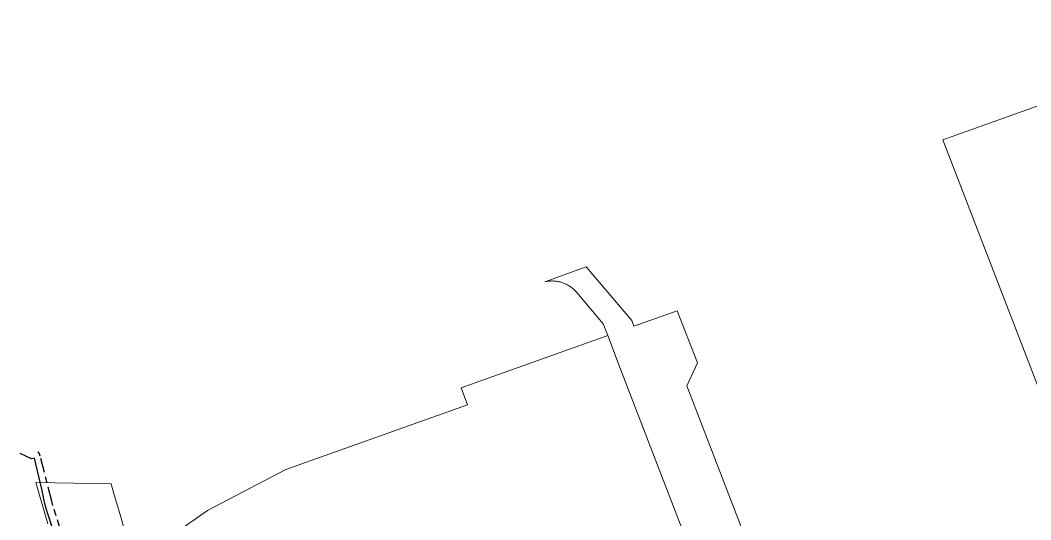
# Model space of a CAD drawing. Header units: metres. Extents: x 308616 to 310825, y 6264327 to 6267194.
# Drawn here: x 309335.7 to 309616, y 6267055.5 to 6267194.1 of the extents above; entities that cross this region are included whole.
import ezdxf

# ---------------------------------------------------------------- set-up
doc = ezdxf.new("R2010")
doc.units = ezdxf.units.M
doc.linetypes.add('Cable Exist UG', pattern=[8.2, 4, -1.2, 1.8, -1.2])
doc.layers.add('Cadastre Land Parcels_SP_EXT', color=7, linetype='Continuous', lineweight=5)
doc.layers.add('Cadastre Roads_SP_EXT', color=7, linetype='Continuous', lineweight=5)
doc.layers.add('Mains_HV_EXT', color=7, linetype='Continuous')
doc.styles.get("Standard").update_dxf_attribs({"font": 'arial.ttf'})
doc.linetypes.add('Cable E UG', pattern='A,6,-0.5,["E",Standard,S=1.7,R=0,X=0.5,Y=-1],-2.9', length=9.4)

msp = doc.modelspace()

# ---------------------------------------------------------------- linework, layer by layer
at = {"layer": 'Cadastre Land Parcels_SP_EXT', "linetype": 'Continuous'}
msp.add_lwpolyline([(309788.67, 6266923.72), (309734.28, 6267064.92), (309684.53, 6267194.09), (309591.68, 6267160.93), (309629.46, 6267062.88), (309695.83, 6266890.62), (309788.67, 6266923.72)], close=True, dxfattribs=at)
msp.add_lwpolyline([(309587.93, 6266874.95), (309502.26, 6267097.3), (309498.7, 6267106.65), (309458.08, 6267092.14), (309459.77, 6267087.43), (309409.37, 6267069.43), (309387.7, 6267058.13), (309371.45, 6267046.7)], dxfattribs=at)
at = {"layer": 'Cadastre Roads_SP_EXT', "linetype": 'Continuous'}
for points in [[(309602.38, 6266880.55), (309520.65, 6267092.7), (309523.56, 6267099.04), (309517.99, 6267113.51), (309505.98, 6267109.23), (309505.37, 6267110.81), (309492.76, 6267125.64), (309492.76, 6267125.64), (309481.26, 6267121.54), (309481.52, 6267121.59), (309481.78, 6267121.64), (309482.05, 6267121.68), (309482.31, 6267121.71), (309482.57, 6267121.73), (309482.84, 6267121.75), (309483.1, 6267121.76), (309483.37, 6267121.76), (309483.63, 6267121.75), (309483.9, 6267121.73), (309484.16, 6267121.71), (309484.42, 6267121.68), (309484.68, 6267121.64), (309484.94, 6267121.6), (309485.2, 6267121.54), (309485.46, 6267121.48), (309485.72, 6267121.41), (309485.97, 6267121.33), (309486.22, 6267121.25), (309486.47, 6267121.16), (309486.72, 6267121.06), (309486.96, 6267120.95), (309487.2, 6267120.84), (309487.44, 6267120.72), (309487.67, 6267120.59), (309487.9, 6267120.46), (309488.12, 6267120.32), (309488.34, 6267120.17), (309488.56, 6267120.02), (309488.77, 6267119.86), (309488.97, 6267119.69), (309489.18, 6267119.52), (309489.37, 6267119.35), (309489.56, 6267119.16), (309489.75, 6267118.97), (309489.93, 6267118.78), (309490.1, 6267118.58), (309497.47, 6267109.9), (309498.7, 6267106.65), (309502.26, 6267097.3), (309587.93, 6266874.95)], [(309364.51, 6267053.25), (309363.61, 6267056.29), (309362.71, 6267059.34), (309361.83, 6267062.39), (309360.95, 6267065.45), (309340.06, 6267065.83), (309340.89, 6267062.97), (309341.72, 6267060.11), (309342.55, 6267057.24), (309343.36, 6267054.37)]]:
    msp.add_lwpolyline(points, dxfattribs=at)
at = {"layer": 'Mains_HV_EXT', "linetype": 'Cable E UG'}
msp.add_lwpolyline([(309345.12, 6267051.79), (309343.33, 6267057.44), (309342.65, 6267059.6), (309341.7, 6267064), (309339.72, 6267072.64), (309339.72, 6267072.64), (309338.88, 6267072.4), (309335.75, 6267073.87)], dxfattribs=at)
at = {"layer": 'Mains_HV_EXT', "linetype": 'Cable Exist UG'}
msp.add_lwpolyline([(309347.24, 6267051.67), (309344.47, 6267060.67), (309341.28, 6267073.13), (309341.28, 6267073.13), (309341.07, 6267073.85), (309340.77, 6267074.32)], dxfattribs=at)

doc.saveas('drawing.dxf')
